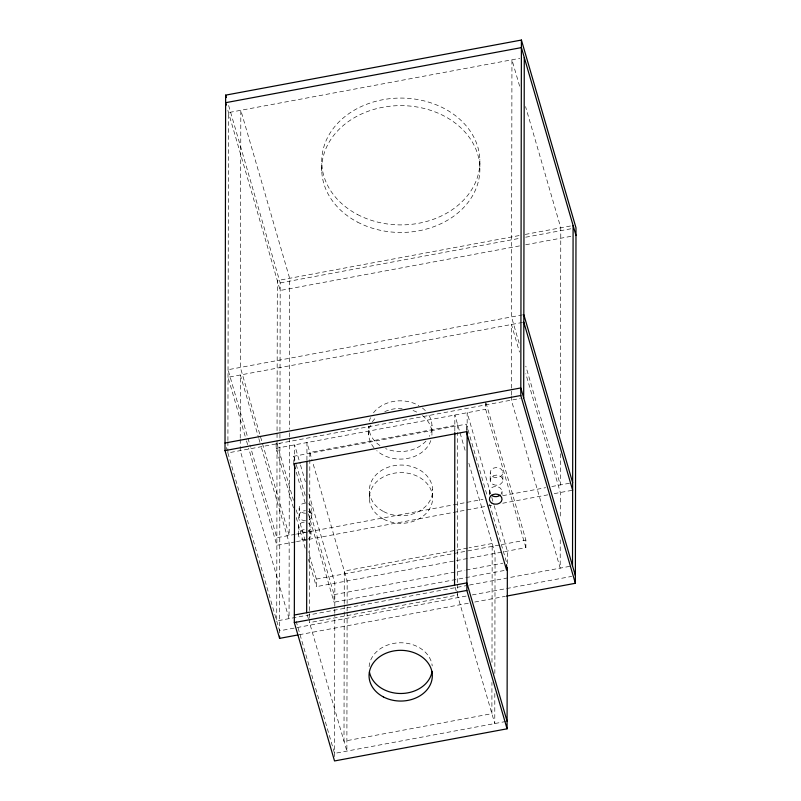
<?xml version="1.0" encoding="UTF-8"?>
<svg xmlns="http://www.w3.org/2000/svg" width="801" height="801" viewBox="0 0 801 801"><rect width="100%" height="100%" fill="white"/><g stroke="black" fill="none" stroke-linecap="round" stroke-linejoin="round"><path stroke-width="0.6" stroke-dasharray="4 3" d="M227.915 441.651L227.895 452.915L520.32 398.447M227.915 440.52L228.485 112.591L519.789 58.333M240.24 439.459L240.22 450.623L289.051 618.632L289.181 543.008L260.926 445.797M240.24 438.217L240.35 374.988L258.483 437.396M293.476 507.944L276.145 448.3L276.155 440.74M279.589 632.97L279.929 443.133M279.929 438.127L280.2 282.923L228.405 104.711M289.361 438.077L289.191 535.448L240.36 367.429L240.811 110.288L289.642 278.307L289.381 429.346M289.371 436.835L289.381 430.588M293.807 463.829L293.827 456.26L466.362 424.13L487.519 496.89M294.598 461.126L294.628 444.855L300.175 463.939M298.352 534.888L298.362 527.328M305.582 520.83A6.328 5.076 0.1 0 1 299.163 515.834L299.184 508.365M306.923 460.074L306.953 442.563L312.15 460.455M309.536 618.853L309.526 622.607L457.421 595.063L457.441 583.799M309.536 617.601L309.827 452.445L457.721 424.9L457.711 431.158M310.998 534.567L311.008 527.008M311.819 515.604L311.829 508.034M486.017 402.903L525.887 540.084L525.877 547.644L316.355 586.662L316.365 579.103L308.395 551.669M321.742 171.074L321.762 163.504M504.119 570.512L334.027 602.192L334.037 594.632L308.385 506.362M334.538 756.625L334.788 614.507M334.788 613.256L334.838 583.228L308.495 492.565M344.24 604.825L343.999 741.205L491.894 713.661L491.944 682.382M344.24 603.574L344.29 571.043L455.519 550.327M347.113 612.204L346.873 751.088L309.426 622.267M347.113 610.953L347.123 604.705M347.123 603.453L347.163 580.925L312.5 461.646M368.71 434.553L368.73 426.993M369.391 498.783L369.401 491.213M431.959 432.94L431.969 425.381M432.63 497.161L432.64 489.601M454.818 431.278L454.848 415.018L465.591 451.994M457.441 582.547L457.701 432.41M466.352 430.608L466.362 424.13M467.143 430.237L467.173 412.725L491.434 496.219M479.849 167.029L479.859 159.469M525.877 547.644L485.656 409.281L485.666 401.712M489.391 494.988L489.391 491.754M490.202 480.34L490.212 472.78M491.984 662.367L492.184 543.499L468.965 547.824M494.818 693.516L494.768 723.543L454.868 586.282M494.848 673.501L495.058 553.381L468.715 462.728M502.037 494.668L502.047 491.424M502.848 480.019L502.858 472.46M507.363 563.604L507.383 551.088L494.207 505.761M511.358 396.405L511.358 400.12L560.189 568.139L560.239 537.141M511.368 395.163L511.489 324.495L519.509 352.09M560.279 516.064L560.32 492.505L525.786 373.697M560.39 453.736L560.33 484.945L525.806 366.137M560.42 433.772L560.78 227.804L525.556 106.593M519.108 235.574L277.316 280.6L276.725 620.935L468.195 585.271M525.246 234.423L573.105 225.512M280.2 282.923L519.539 238.348M525.676 237.206L572.314 228.515M519.519 245.907L280.19 290.483L227.214 108.195M525.656 244.766L572.294 236.085M522.602 314.863L228.035 369.722L250.363 446.527M522.582 322.423L228.025 377.281L246.167 439.689M276.145 448.3L485.656 409.281M295.279 534.307L276.866 537.741L250.713 447.729M296.51 534.077L307.554 532.024M308.785 531.794L483.063 499.333M502.698 495.679L545.661 487.679M551.799 486.537L571.433 482.873M295.269 541.877L276.856 545.301L248.6 448.089M296.49 541.646L307.544 539.584M308.765 539.363L491.644 505.301M502.688 503.238L548.094 494.788M554.232 493.636L572.645 490.212M456.74 550.097L467.744 548.054M316.365 579.103L525.887 540.084M334.037 594.632L464.98 570.242M466.202 570.012L502.908 563.173M469.416 585.04L571.283 566.067M466.152 596.064L279.599 630.818L226.293 447.419M472.29 594.923L505.431 588.755M506.653 588.525L571.704 576.41M299.224 634.722L468.595 603.173M474.733 602.032L505.411 596.314M505.862 721.481L334.548 753.391L295.369 618.602M519.629 86.198L511.949 59.795L511.499 316.926L519.529 344.53M491.784 497.411L493.867 504.57M489.591 504.049L506.582 562.492M300.525 465.131L305.371 481.832M293.827 456.26L295.899 463.419M296.25 464.61L305.261 495.629M296.24 472.179L305.251 503.188M308.375 513.922L334.027 602.192M276.846 443.123L293.486 500.375M296.26 509.917L305.271 540.935M296.25 517.486L305.261 548.495M308.385 559.228L316.355 586.662M258.833 438.598L260.575 444.595M307.294 614.918L309.086 621.075M246.508 440.89L248.26 446.888M430.818 440.55A31.64 25.362 0.1 0 1 407.519 458.452A31.64 25.362 0.1 0 1 376.73 450.623M373.977 447.759A31.64 25.362 0.1 0 1 370.533 425.221M372.345 421.907A31.64 25.362 0.1 0 1 376.12 417.411M384.76 411.654A31.64 25.362 0.1 0 1 402.122 408.42M413.046 410.533A31.64 25.362 0.1 0 1 418.913 413.236M422.377 415.559A31.64 25.362 0.1 0 1 431.919 435.203M428.925 415.329A31.64 25.362 0.1 0 1 429.316 436.395M425.952 441.101A31.64 25.362 0.1 0 1 385.601 448.62M379.984 445.586A31.64 25.362 0.1 0 1 368.71 426.543M369.341 421.146A31.64 25.362 0.1 0 1 370.543 417.651M373.486 412.775A31.64 25.362 0.1 0 1 418.933 405.666M422.387 407.999A31.64 25.362 0.1 0 1 425.391 410.703M308.395 530.622A6.328 5.076 0.1 0 1 308.545 538.753M305.221 539.784A6.328 5.076 0.1 0 1 298.352 534.617A6.328 5.076 0.1 0 1 305.481 529.701M308.405 523.063A6.328 5.076 0.1 0 1 308.555 531.183M305.231 532.224A6.328 5.076 0.1 0 1 298.362 527.058A6.328 5.076 0.1 0 1 305.491 522.132M490.002 493.756A6.328 5.076 0.1 0 1 495.629 486.517A6.328 5.076 0.1 0 1 501.516 493.626M369.121 666.682A31.64 25.362 0.1 0 1 400.24 642.772A31.64 25.362 0.1 0 1 432.23 665.971M308.445 511.278A6.328 5.076 0.1 0 1 311.819 515.874A6.328 5.076 0.1 0 1 308.205 520.35M299.163 515.834A6.328 5.076 0.1 0 1 305.401 510.688M308.455 503.709A6.328 5.076 0.1 0 1 311.829 508.305A6.328 5.076 0.1 0 1 308.215 512.78M305.602 513.271A6.328 5.076 0.1 0 1 299.173 508.275A6.328 5.076 0.1 0 1 305.411 503.128M357.436 222.057A79.089 63.419 0.1 0 0 479.759 172.686A79.089 63.419 0.1 0 0 365.186 112.4A79.089 63.419 0.1 0 0 357.436 222.057M357.456 214.498A79.089 63.419 0.1 0 0 479.779 165.126A79.089 63.419 0.1 0 0 365.206 104.841A79.089 63.419 0.1 0 0 357.456 214.498M493.056 484.425A6.328 5.076 0.1 0 0 502.838 480.47A6.328 5.076 0.1 0 0 493.676 475.654A6.328 5.076 0.1 0 0 493.056 484.425M493.066 476.865A6.328 5.076 0.1 0 0 502.848 472.91A6.328 5.076 0.1 0 0 493.686 468.084A6.328 5.076 0.1 0 0 493.066 476.865M383.659 519.178A31.64 25.362 0.1 0 0 432.59 499.423A31.64 25.362 0.1 0 0 386.763 475.313A31.64 25.362 0.1 0 0 383.659 519.178M383.679 511.609A31.64 25.362 0.1 0 0 432.61 491.864A31.64 25.362 0.1 0 0 386.773 467.754A31.64 25.362 0.1 0 0 383.679 511.609"/><path stroke-width="1.2" d="M297.992 634.943L279.589 638.377L225.011 450.593L225.632 95.139L521.411 40.05L575.989 227.834L575.368 583.288L506.643 596.084M279.589 638.377L279.589 636.214M507.353 567.348L507.073 728.81L334.528 760.95L294.317 622.587L294.598 463.629M306.653 612.725L306.923 461.326M454.547 585.181L454.818 432.53M507.073 728.81L466.863 590.447L467.133 431.489M506.582 564.655L506.572 570.052L466.352 431.689L293.807 463.829L295.199 468.595M575.368 583.288L520.8 395.504L521.411 40.05M523.684 397.827L524.275 57.492M572.515 565.836L573.105 225.512M225.021 443.033L520.81 387.944L575.388 575.719M225.011 450.593L520.8 395.504M294.327 615.018L466.873 582.888L507.093 721.25M294.317 622.587L466.863 590.447M575.979 235.394L521.401 47.609L225.612 102.698L226.313 105.091M523.824 314.633L572.655 482.653M523.814 322.192L572.645 490.212M225.632 95.139L226.323 97.532M500.255 495.128A6.328 5.076 0.1 0 1 491.313 495.228M432.089 671.398A31.64 25.362 0.1 0 1 401.181 693.496A31.64 25.362 0.1 0 1 369.461 672.099M492.235 503.388A6.328 5.076 0.1 0 0 502.027 499.444A6.328 5.076 0.1 0 0 492.855 494.618A6.328 5.076 0.1 0 0 492.235 503.388M383.349 696.9A31.64 25.362 0.1 0 0 432.28 677.155A31.64 25.362 0.1 0 0 386.452 653.035A31.64 25.362 0.1 0 0 383.349 696.9"/></g></svg>
